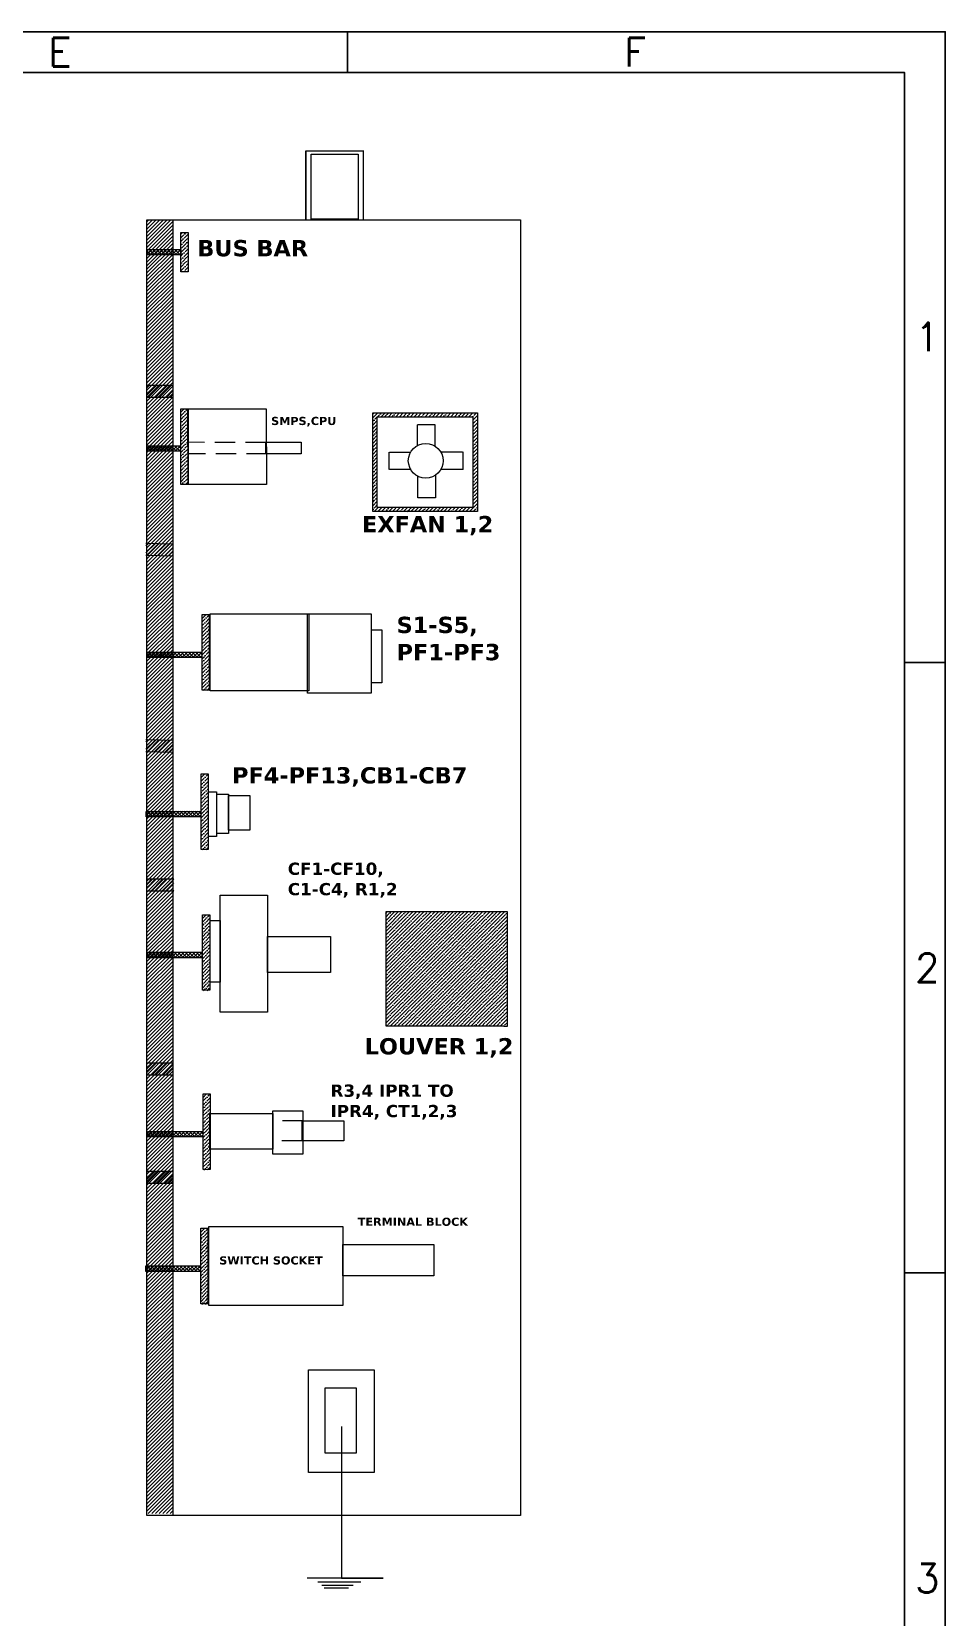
# Model space of a CAD drawing. Header units: millimetres. Extents: x 0 to 63260, y -9015 to 3579.
# Drawn here: x 20165 to 21285, y -7887 to -5943 of the extents above; entities that cross this region are included whole.
import ezdxf

# ---------------------------------------------------------------- set-up
doc = ezdxf.new("R2010")
doc.units = ezdxf.units.MM
doc.header["$LTSCALE"] = 10
doc.linetypes.add('ACAD_ISO04W100', pattern=[15, 12, -3])
doc.linetypes.add('DASHED', pattern=[0.75, 0.5, -0.25])
doc.styles.add('style2', font='verdana.ttf')

msp = doc.modelspace()

# ---------------------------------------------------------------- hatches: boundary and pattern name
at = {"lineweight": 9, "ltscale": 5, "true_color": 0x991b1e}
h = msp.add_hatch(dxfattribs=at)
h.set_pattern_fill('ANSI31', color=244)
h.set_pattern_definition([(45, (3521.2287, 1932.316), (-2.24506403, 2.24506403), [])])
h.paths.add_polyline_path([(20337.7, -6174.3), (20305.9, -6174.3), (20305.9, -7759.8), (20337.7, -7759.8)])
h.paths.add_polyline_path([(20337.7, -6174.1), (20305.9, -6174.1), (20305.9, -6174.3), (20337.7, -6174.3)])
at = {"lineweight": 9, "ltscale": 5, "true_color": 0xf8d731}
h = msp.add_hatch(dxfattribs=at)
h.set_pattern_fill('ANSI36', color=40)
h.set_pattern_definition([(45, (3521.4627, 1911.7298), (1.683798, 6.1739261), [7.9375, -1.5875, 0, -1.5875])])
h.paths.add_polyline_path([(20347.5, -6237.6), (20356.4, -6237.6), (20356.4, -6189.5), (20347.5, -6189.5)])
h = msp.add_hatch(dxfattribs=at)
h.set_pattern_fill('ANSI37', color=40)
h.set_pattern_definition([(45, (3521.5494, 2095.0626), (-2.24506403, 2.24506403), []), (135, (3521.5494, 2095.0626), (-2.24506403, -2.24506403), [])])
h.paths.add_polyline_path([(20306.2, -6210.2), (20306.2, -6216.8), (20347.4, -6216.8), (20347.4, -6210.2)])
at = {"lineweight": 9, "ltscale": 5}
h = msp.add_hatch(dxfattribs=at)
h.set_pattern_fill('ANSI32', color=256, style=0)
h.set_pattern_definition([(45, (4300.252, 1933.254), (-6.735192, 6.735192), []), (45, (4304.743, 1933.254), (-6.735192, 6.735192), [])])
h.paths.add_polyline_path([(20305.7, -6376.7), (20305.7, -6391.7), (20337.7, -6391.7), (20337.7, -6376.7)])
at = {"lineweight": 9, "ltscale": 5, "true_color": 0xf8d731}
h = msp.add_hatch(dxfattribs=at)
h.set_pattern_fill('ANSI36', color=40)
h.set_pattern_definition([(45, (3521.2244, 1670.9768), (1.683798, 6.1739261), [7.9375, -1.5875, 0, -1.5875])])
h.paths.add_polyline_path([(20347.3, -6498.2), (20356.2, -6498.2), (20356.2, -6405.5), (20347.3, -6405.5)])
h = msp.add_hatch(dxfattribs=at)
h.set_pattern_fill('ANSI35', color=40)
h.set_pattern_definition([(45, (3504.908, 1731.1103), (-4.490128, 4.490128), []), (45, (3509.398, 1731.1103), (-4.490128, 4.490128), [7.9375, -1.5875, 0, -1.5875])])
h.paths.add_polyline_path([(20582.6, -6531.7), (20711.2, -6531.7), (20711.2, -6410.6), (20582.6, -6410.6)])
h.paths.add_polyline_path([(20588.2, -6415.4), (20705.5, -6415.4), (20705.5, -6526.7), (20588.2, -6526.7)], flags=16)
h.paths.add_polyline_path([(20668.8, -6469.3, -1), (20626.3, -6469.3, -1)], flags=0)
h = msp.add_hatch(dxfattribs=at)
h.set_pattern_fill('ANSI37', color=40)
h.set_pattern_definition([(45, (3521.311, 1854.3097), (-2.24506403, 2.24506403), []), (135, (3521.311, 1854.3097), (-2.24506403, -2.24506403), [])])
h.paths.add_polyline_path([(20306, -6450.9), (20306, -6457.6), (20347.2, -6457.6), (20347.2, -6450.9)])
at = {"lineweight": 9, "ltscale": 5}
h = msp.add_hatch(dxfattribs=at)
h.set_pattern_fill('ANSI32', color=256, style=0)
h.set_pattern_definition([(45, (4365.306, 1738.498), (-6.735192, 6.735192), []), (45, (4369.796, 1738.498), (-6.735192, 6.735192), [])])
h.paths.add_polyline_path([(20304.7, -6570.3), (20304.7, -6585.3), (20338.2, -6586.2), (20338.2, -6571.2)])
at = {"lineweight": 9, "ltscale": 5, "true_color": 0xf8d731}
h = msp.add_hatch(dxfattribs=at)
h.set_pattern_fill('ANSI36', color=40)
h.set_pattern_definition([(45, (3547.265, 1418.0846), (1.683798, 6.1739261), [7.9375, -1.5875, 0, -1.5875])])
h.paths.add_polyline_path([(20373.3, -6751.1), (20382.2, -6751.1), (20382.2, -6658.4), (20373.3, -6658.4)])
h = msp.add_hatch(dxfattribs=at)
h.set_pattern_fill('ANSI37', color=40)
h.set_pattern_definition([(45, (3547.3518, 1601.354), (-2.24506403, 2.24506403), []), (135, (3547.3518, 1601.354), (-2.24506403, -2.24506403), [])])
h.paths.add_polyline_path([(20306.2, -6703.9), (20306.2, -6710.5), (20373.2, -6710.5), (20373.2, -6703.9)])
at = {"lineweight": 9, "ltscale": 5}
h = msp.add_hatch(dxfattribs=at)
h.set_pattern_fill('ANSI32', color=256, style=0)
h.set_pattern_definition([(45, (4365.068, 1497.745), (-6.735192, 6.735192), []), (45, (4369.558, 1497.745), (-6.735192, 6.735192), [])])
h.paths.add_polyline_path([(20304.5, -6811), (20304.5, -6826), (20337.9, -6826.9), (20337.9, -6811.9)])
at = {"lineweight": 9, "ltscale": 5, "true_color": 0xf8d731}
h = msp.add_hatch(dxfattribs=at)
h.set_pattern_fill('ANSI36', color=40)
h.set_pattern_definition([(45, (3546.08, 1222.9327), (1.683798, 6.1739261), [7.9375, -1.5875, 0, -1.5875])])
h.paths.add_polyline_path([(20372.2, -6946.2), (20381, -6946.2), (20381, -6853.5), (20372.2, -6853.5)])
h = msp.add_hatch(dxfattribs=at)
h.set_pattern_fill('ANSI37', color=40)
h.set_pattern_definition([(45, (3546.1668, 1406.2022), (-2.24506403, 2.24506403), []), (135, (3546.1668, 1406.2022), (-2.24506403, -2.24506403), [])])
h.paths.add_polyline_path([(20305, -6899), (20305, -6905.7), (20372.1, -6905.7), (20372.1, -6899)])
at = {"lineweight": 9, "ltscale": 5}
h = msp.add_hatch(dxfattribs=at)
h.set_pattern_fill('ANSI32', color=256, style=0)
h.set_pattern_definition([(45, (4355.118, 1994.874), (-6.735192, 6.735192), []), (45, (4359.608, 1994.874), (-6.735192, 6.735192), [])])
h.paths.add_polyline_path([(20338.7, -6996.9), (20338.7, -6981.9), (20305.8, -6981.9), (20305.8, -6996.9)])
at = {"lineweight": 9, "ltscale": 5, "true_color": 0xf8d731}
h = msp.add_hatch(dxfattribs=at)
h.set_pattern_fill('ANSI36', color=40)
h.set_pattern_definition([(45, (3547.7453, 1050.2556), (1.683798, 6.1739261), [7.9375, -1.5875, 0, -1.5875])])
h.paths.add_polyline_path([(20373.8, -7118.9), (20382.7, -7118.9), (20382.7, -7026.2), (20373.8, -7026.2)])
h = msp.add_hatch(dxfattribs=at)
h.set_pattern_fill('ANSI35', color=40)
h.set_pattern_definition([(45, (3521.229, 1932.316), (-4.490128, 4.490128), []), (45, (3525.719, 1932.316), (-4.490128, 4.490128), [7.9375, -1.5875, 0, -1.5875])])
h.paths.add_polyline_path([(20747.8, -7022.2), (20743.2, -7022.2), (20598.6, -7022.2), (20598.6, -7162.2), (20743.2, -7162.2), (20747.8, -7162.2)])
h = msp.add_hatch(dxfattribs=at)
h.set_pattern_fill('ANSI37', color=40)
h.set_pattern_definition([(45, (3547.832, 1233.525), (-2.24506403, 2.24506403), []), (135, (3547.832, 1233.525), (-2.24506403, -2.24506403), [])])
h.paths.add_polyline_path([(20306.7, -7071.7), (20306.7, -7078.4), (20373.7, -7078.4), (20373.7, -7071.7)])
at = {"lineweight": 9, "ltscale": 5}
h = msp.add_hatch(dxfattribs=at)
h.set_pattern_fill('ANSI32', color=256, style=0)
h.set_pattern_definition([(45, (4476.958, 1768.803), (-6.735192, 6.735192), []), (45, (4481.448, 1768.803), (-6.735192, 6.735192), [])])
h.paths.add_polyline_path([(20337.7, -7222.4), (20337.7, -7207.4), (20305.8, -7207.4), (20305.8, -7222.4)])
at = {"lineweight": 9, "ltscale": 5, "true_color": 0xf8d731}
h = msp.add_hatch(dxfattribs=at)
h.set_pattern_fill('ANSI36', color=40)
h.set_pattern_definition([(45, (3548.4096, 830.6935), (1.683798, 6.1739261), [7.9375, -1.5875, 0, -1.5875])])
h.paths.add_polyline_path([(20374.5, -7338.5), (20383.4, -7338.5), (20383.4, -7245.8), (20374.5, -7245.8)])
h = msp.add_hatch(dxfattribs=at)
h.set_pattern_fill('ANSI37', color=40)
h.set_pattern_definition([(45, (3548.4963, 1013.963), (-2.24506403, 2.24506403), []), (135, (3548.4963, 1013.963), (-2.24506403, -2.24506403), [])])
h.paths.add_polyline_path([(20307.4, -7291.3), (20307.4, -7297.9), (20374.4, -7297.9), (20374.4, -7291.3)])
at = {"lineweight": 9, "ltscale": 5}
h = msp.add_hatch(dxfattribs=at)
h.set_pattern_fill('ANSI32', color=256, style=0)
h.set_pattern_definition([(45, (4278.5765, 1636.996), (-6.735192, 6.735192), []), (45, (4283.067, 1636.996), (-6.735192, 6.735192), [])])
h.paths.add_polyline_path([(20338.2, -7355.1), (20338.2, -7340.1), (20305.9, -7340.1), (20305.9, -7355.1)])
at = {"lineweight": 9, "ltscale": 5, "true_color": 0xf8d731}
h = msp.add_hatch(dxfattribs=at)
h.set_pattern_fill('ANSI36', color=40)
h.set_pattern_definition([(45, (3545.6857, 665.7907), (1.683798, 6.1739261), [7.9375, -1.5875, 0, -1.5875])])
h.paths.add_polyline_path([(20371.8, -7503.4), (20380.6, -7503.4), (20380.6, -7410.7), (20371.8, -7410.7)])
h = msp.add_hatch(dxfattribs=at)
h.set_pattern_fill('ANSI37', color=40)
h.set_pattern_definition([(45, (3545.7724, 849.06), (-2.24506403, 2.24506403), []), (135, (3545.7724, 849.06), (-2.24506403, -2.24506403), [])])
h.paths.add_polyline_path([(20304.6, -7456.2), (20304.6, -7462.8), (20371.7, -7462.8), (20371.7, -7456.2)])

# ---------------------------------------------------------------- linework, layer by layer
at = {"color": 6}
for p, q in [((20551.8, -5943.4), (20551.8, -5993.4)), ((21234.6, -6716.6), (21284.4, -6716.6)), ((21234.6, -7464.9), (21284.6, -7464.9))]:
    msp.add_line(p, q, dxfattribs=at)
at = {"lineweight": 9, "ltscale": 5}
for p, q in [((20500.7, -6089.2), (20571.8, -6089.2)), ((20570.8, -6089.6), (20570.8, -6174.4)), ((20637.5, -6424.7), (20659, -6424.7)), ((20637.5, -6451.4), (20637.5, -6425.1)), ((20659, -6424.7), (20659, -6451)), ((20603, -6480.1), (20603, -6458.6)), ((20603.4, -6458.6), (20629.2, -6458.6)), ((20665.8, -6458.4), (20692.8, -6458.4)), ((20693.2, -6458.4), (20693.2, -6479.9)), ((20629.6, -6480.1), (20603.4, -6480.1)), ((20638.1, -6514.8), (20638.1, -6487.5)), ((20659.7, -6487), (20659.7, -6514.8)), ((20693.6, -6479.9), (20666.2, -6479.9)), ((20659.7, -6514.8), (20638.1, -6514.8)), ((20743.2, -7022.2), (20598.6, -7022.2)), ((20598.6, -7022.2), (20598.6, -7162.1)), ((20743.2, -7162.2), (20598.6, -7162.2))]:
    msp.add_line(p, q, dxfattribs=at)
at = {"linetype": 'DASHED', "lineweight": 9, "ltscale": 5}
for p, q in [((20451.5, -6446.8), (20356.3, -6446.7)), ((20452.8, -6460.7), (20356.3, -6460.9)), ((20496.9, -7278.2), (20460.1, -7278.2)), ((20496.3, -7303), (20460.1, -7303))]:
    msp.add_line(p, q, dxfattribs=at)
at = {"linetype": 'ACAD_ISO04W100', "lineweight": 9, "ltscale": 5}
for p, q in [((20544.2, -7652.9), (20544.2, -7838.8)), ((20595.3, -7838.8), (20502.3, -7838.8)), ((20515.2, -7843.5), (20568, -7843.5)), ((20520.1, -7847.5), (20558.6, -7847.5)), ((20523.3, -7850.8), (20552.8, -7850.8)), ((20544.2, -7838.8), (20595.3, -7838.8))]:
    msp.add_line(p, q, dxfattribs=at)
at = {"color": 240}
for points in [[(16997.5, -5943.4), (21284.6, -5943.4), (21284.6, -8986.4), (16997.5, -8986.4)], [(17047.5, -5993.4), (21234.6, -5993.4), (21234.6, -8936.4), (17047.5, -8936.4)]]:
    msp.add_lwpolyline(points, close=True, dxfattribs=at)
at = {"lineweight": 9, "ltscale": 5}
for points in [[(20500.7, -6174.3), (20500.7, -6174.3), (20500.7, -6089.2), (20500.7, -6089.2)], [(20507.1, -6093.6), (20564.7, -6093.6), (20564.7, -6173.3), (20507.1, -6173.3)], [(20305.9, -7762.1), (20305.9, -6174.1), (20764, -6174.1), (20764, -7762.1)], [(20305.9, -7762.1), (20305.9, -6174.1), (20337.7, -6174.1), (20337.7, -7762.1)], [(20347.5, -6189.5), (20356.4, -6189.5), (20356.4, -6237.6), (20347.5, -6237.6)], [(20306.2, -6210.2), (20347.4, -6210.2), (20347.4, -6216.8), (20306.2, -6216.8)], [(20347.3, -6405.5), (20356.2, -6405.5), (20356.2, -6498.2), (20347.3, -6498.2)], [(20355.9, -6405.7), (20451.9, -6405.7), (20452.3, -6498.6), (20356.3, -6498.6)], [(20582.6, -6410.6), (20711.2, -6410.6), (20711.2, -6531.7), (20582.6, -6531.7)], [(20588.2, -6415.4), (20705.5, -6415.4), (20705.5, -6526.7), (20588.2, -6526.7)], [(20306, -6450.9), (20347.2, -6450.9), (20347.2, -6457.6), (20306, -6457.6)], [(20451.5, -6446.7), (20495.1, -6446.7), (20495.1, -6460.9), (20451.5, -6460.9)], [(20373.4, -6657.9), (20382.3, -6657.9), (20382.3, -6750.5), (20373.4, -6750.5)], [(20306, -6703.9), (20373.2, -6703.9), (20373.2, -6710.6), (20306, -6710.6)], [(20372.3, -6853), (20381.1, -6853), (20381.1, -6945.7), (20372.3, -6945.7)], [(20304.8, -6899.1), (20372, -6899.1), (20372, -6905.7), (20304.8, -6905.7)], [(20373.9, -7025.7), (20382.8, -7025.7), (20382.8, -7118.4), (20373.9, -7118.4)], [(20306.5, -7071.8), (20373.7, -7071.8), (20373.7, -7078.4), (20306.5, -7078.4)], [(20374.6, -7245.2), (20383.5, -7245.2), (20383.5, -7337.9), (20374.6, -7337.9)], [(20307.1, -7291.3), (20374.4, -7291.3), (20374.4, -7298), (20307.1, -7298)], [(20371.9, -7410.1), (20380.7, -7410.1), (20380.7, -7502.8), (20371.9, -7502.8)], [(20304.4, -7456.2), (20371.6, -7456.2), (20371.6, -7462.9), (20304.4, -7462.9)]]:
    msp.add_lwpolyline(points, close=True, dxfattribs=at)
for points in [[(20305.7, -6376.7), (20337.7, -6376.7)], [(20337.7, -6391.7), (20305.7, -6391.7)], [(20304.7, -6570.3), (20338.2, -6571.2)], [(20338.2, -6586.2), (20304.7, -6585.3)], [(20304.5, -6811), (20337.9, -6811.9)], [(20337.9, -6826.9), (20304.5, -6826)], [(20306.4, -6981.9), (20338.7, -6981.9)], [(20338.7, -6996.9), (20305.8, -6996.9)], [(20743.2, -7162.2), (20747.8, -7162.2), (20747.8, -7022.2), (20743.2, -7022.2)], [(20305.8, -7207.4), (20337.7, -7207.4)], [(20337.7, -7222.4), (20305.8, -7222.4)], [(20305.9, -7340.1), (20338.2, -7340.1)], [(20338.2, -7355.1), (20305.9, -7355.1)]]:
    msp.add_lwpolyline(points, dxfattribs=at)
at = {"linetype": 'ACAD_ISO04W100', "lineweight": 9, "ltscale": 5}
for points in [[(20383.3, -6657.1), (20504.3, -6657.1), (20504.3, -6751.4), (20383.3, -6751.4)], [(20502.9, -6657.1), (20580.7, -6657.1), (20580.7, -6754.1), (20502.9, -6754.1)], [(20581.1, -6676.6), (20593.9, -6676.6), (20593.9, -6741.4), (20581.1, -6741.4)], [(20381.4, -6875.1), (20391.1, -6875.1), (20391.1, -6930), (20381.4, -6930)], [(20391.5, -6878), (20405.9, -6878), (20405.9, -6926.3), (20391.5, -6926.3)], [(20405.9, -6879.5), (20432.2, -6879.5), (20432.2, -6922.3), (20405.9, -6922.3)], [(20395.7, -7001.8), (20453.6, -7001.8), (20453.6, -7145.4), (20395.7, -7145.4)], [(20383.2, -7033), (20395.5, -7033), (20395.5, -7108.4), (20383.2, -7108.4)], [(20453.8, -7052.6), (20530.9, -7052.6), (20530.9, -7096.4), (20453.8, -7096.4)], [(20460, -7266.1), (20496.9, -7266.1), (20496.9, -7319.4), (20460, -7319.4)], [(20382.9, -7269.4), (20460.1, -7269.4), (20460.1, -7313.2), (20382.9, -7313.2)], [(20496.3, -7278.2), (20547.2, -7278.2), (20547.2, -7303), (20496.3, -7303)], [(20381.7, -7408.1), (20546, -7408.1), (20546, -7504.7), (20381.7, -7504.7)], [(20546, -7429.9), (20657.4, -7429.9), (20657.4, -7468.2), (20546, -7468.2)], [(20504.1, -7583.6), (20584.4, -7583.6), (20584.4, -7709.4), (20504.1, -7709.4)], [(20524.2, -7605.5), (20562.5, -7605.5), (20562.5, -7685.7), (20524.2, -7685.7)]]:
    msp.add_lwpolyline(points, close=True, dxfattribs=at)
at = {"lineweight": 9, "ltscale": 5}
msp.add_circle((20647.6, -6469.3), 21.3, dxfattribs=at)

# ---------------------------------------------------------------- texts
at = {"color": 2, "char_height": 35, "attachment_point": 5, "style": 'style2'}
for s, insert, width in [('{\\Fromans|c0;E}', (20199.1, -5968.4), 705.35), ('\\pxqc;{\\Fromans|c0;F}', (20904.4, -5968.4), 705.35), ('{\\Fromans|c0;1}', (21262.5, -6317.5), 50), ('{\\Fromans|c0;2}', (21262.5, -7090.8), 50), ('{\\Fromans|c0;3}', (21262.5, -7839), 50)]:
    msp.add_mtext(s, dxfattribs=dict(at, insert=insert, width=width))
at = {"lineweight": 9, "ltscale": 5, "attachment_point": 1}
for s, width, insert, char_height in [('{\\fVerdana|b1|i0|c0|p34;BUS BAR}', 139.026, (20367.6, -6198.7), 20), ('{\\fVerdana|b1|i0|c0|p34;SMPS,CPU}', 40.317, (20458.1, -6415.5), 10), ('{\\fVerdana|b1|i0|c0|p34;EXFAN 1,2}', 231.231, (20569.5, -6537), 20), ('{\\fVerdana|b1|i0|c0|p34;LOUVER 1,2}', 187.239, (20572.8, -7177), 20)]:
    msp.add_mtext_dynamic_manual_height_columns(s, width=width, gutter_width=12.5, heights=[0], dxfattribs=dict(at, insert=insert, char_height=char_height))
at = {"linetype": 'ACAD_ISO04W100', "lineweight": 9, "ltscale": 5, "attachment_point": 1}
for s, width, insert, char_height in [('{\\fVerdana|b1|i0|c0|p34;S1-S5, PF1-PF3}', 113.066, (20611.9, -6660.5), 20), ('{\\fVerdana|b1|i0|c0|p34;PF4-PF13,CB1-CB7}', 154.929, (20410.2, -6844.9), 20), ('{\\fVerdana|b1|i0|c0|p34;CF1-CF10, C1-C4, R1,2}', 177.974, (20478.5, -6961.9), 15), ('{\\fVerdana|b1|i0|c0|p34;R3,4 IPR1 TO IPR4, CT1,2,3}', 196.731, (20530.9, -7233.9), 15), ('{\\fVerdana|b1|i0|c0|p34;TERMINAL BLOCK}', 164.283, (20564.3, -7397.1), 10), ('{\\fVerdana|b1|i0|c0|p34;SWITCH SOCKET}', 147.854, (20394.5, -7444.5), 10)]:
    msp.add_mtext_dynamic_manual_height_columns(s, width=width, gutter_width=12.5, heights=[0], dxfattribs=dict(at, insert=insert, char_height=char_height))

doc.saveas('drawing.dxf')
